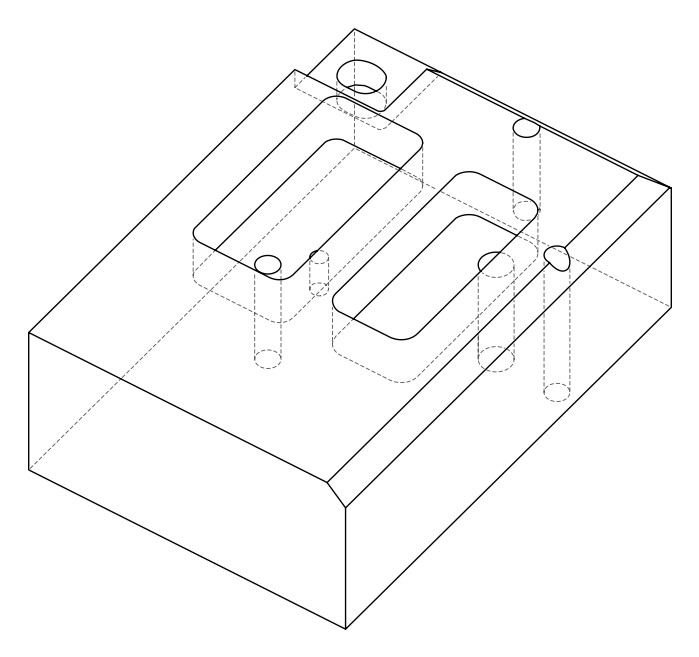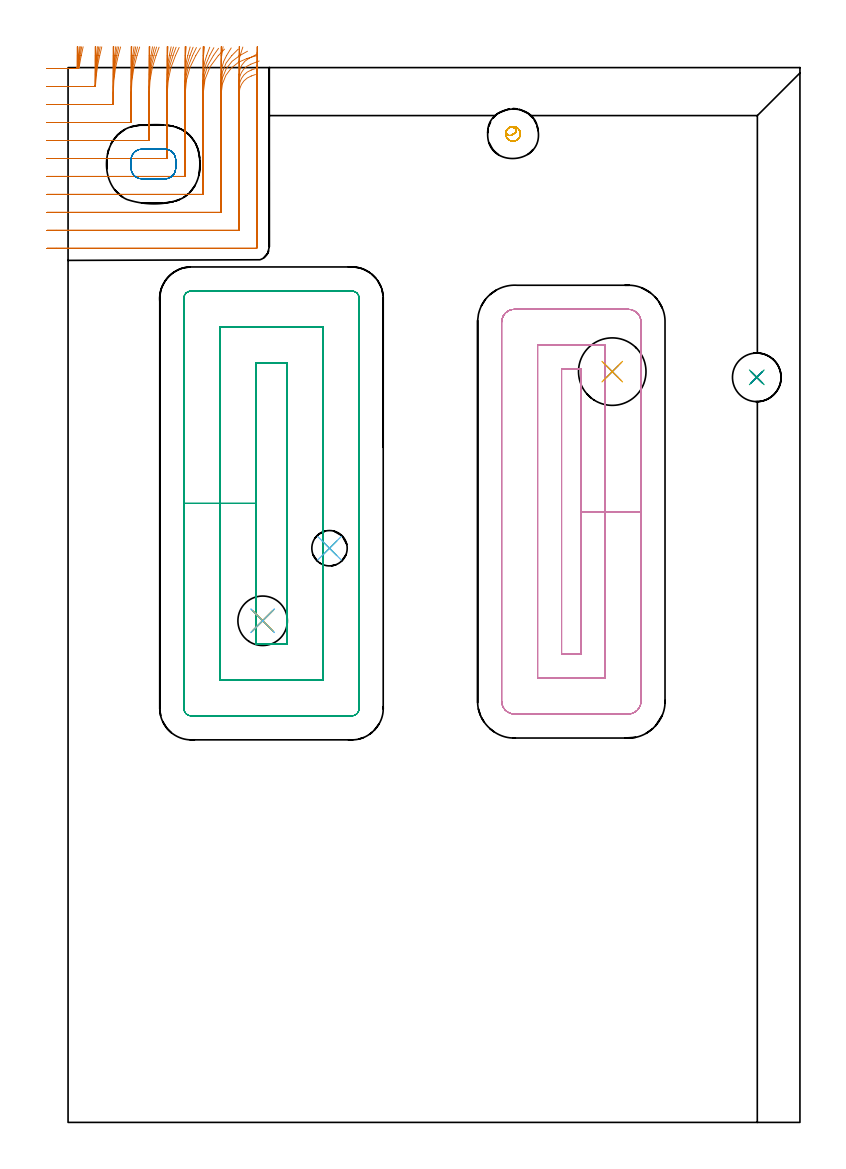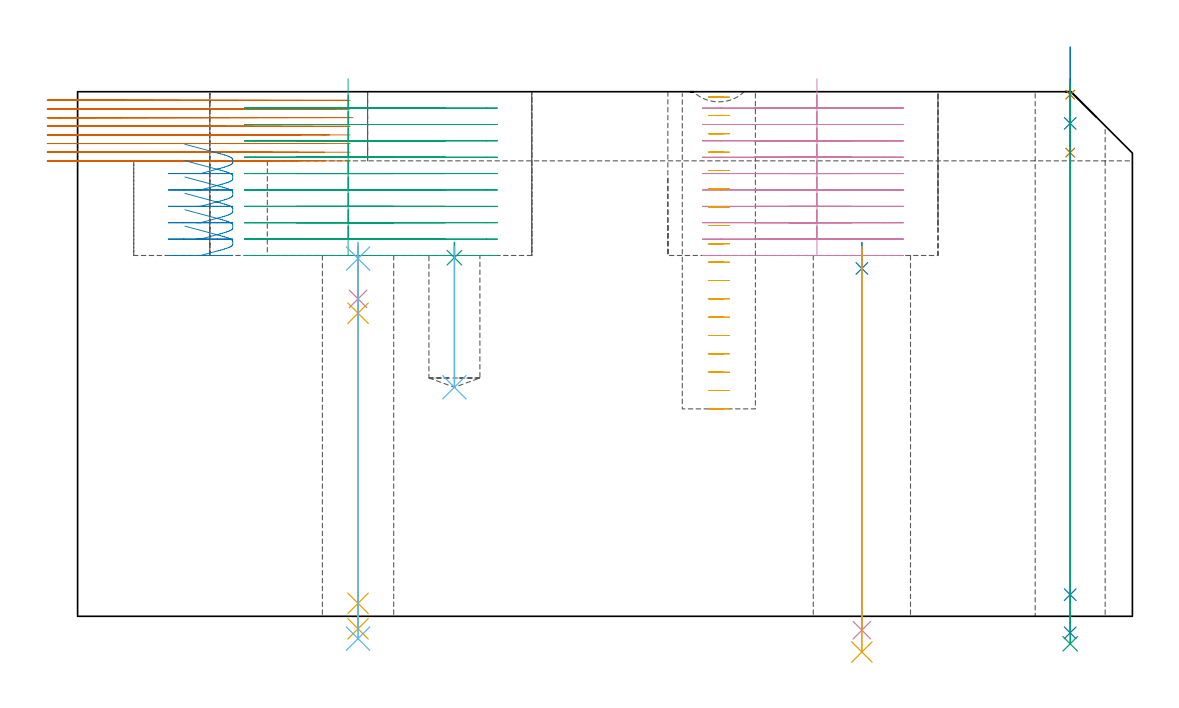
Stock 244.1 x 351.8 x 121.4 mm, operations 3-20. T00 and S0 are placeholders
(PLAN: 20 operations, 13 tool changes, 84.3 min)
(1 AREA_MILL | FG_CHAMFER_SURFACE | UGT0205_001 | 16.42 min | 35462 mm3)
(2 AREA_MILL_1 | FG_CHAMFER_SURFACE_1 | UGT0205_001 | 8.59 min | 22482 mm3)
(3 MILL_CORNER_NOTCH_RECTANGULAR | CORNER_NOTCH_RECTANGULAR | NXT0201_009 | Follow Part, ap 2, ae 75% | 15.39 min | 68029 mm3)
(4 MILL_RECTANGULAR_POCKET | POCKET_RECTANGULAR_STRAIGHT | NXT0201_012 | Follow Part, ap 4, ae 75% | 1.18 min | 14992 mm3)
(5 MILL_RECTANGULAR_POCKET_1 | POCKET_RECTANGULAR_STRAIGHT_1 | NXT0201_012 | Follow Part, ap 4, ae 75% | 19.77 min | 441772 mm3)
(6 MILL_RECTANGULAR_POCKET_2 | POCKET_RECTANGULAR_STRAIGHT_2 | NXT0201_012 | Follow Part, ap 4, ae 75% | 18.02 min | 352753 mm3)
(7 MILL_BLIND_HOLE_FROM_SOLID_MATERIAL | STEP1POCKET | NXT0201_011 | Spiral | 1.81 min | 16478 mm3)
(8 SPOT_DRILL | STEP1HOLE | NXT0321_9005460120000 | 0.04 min | 18 mm3)
(9 SPOT_DRILL_1 | STEP1HOLE_1 | NXT0321_9005460120000 | 0.03 min | 57 mm3)
(10 SPOT_DRILL_2 | STEP1HOLE_2 | NXT0321_9005460120000 | 0.06 min | 209 mm3)
(11 SPOT_DRILL_3 | STEP1POCKET_1 | NXT0321_9005460120000 | 0.04 min | 21 mm3)
(12 DRILL_BLIND_HOLE_INTO_CENTER | STEP1HOLE | NXT0301_038 | 0.06 min | 367 mm3)
(13 GUN_DRILL_THROUGH_HOLE | STEP1HOLE | UGT0307_002 | 0.43 min | 2041 mm3)
(14 SPADE_DRILL_TO_ENLARGE_THROUGH_HOLE | STEP1HOLE | UGT0306_007 | 0.37 min | 15471 mm3)
(15 DRILL_BLIND_HOLE_INTO_CENTER_1 | STEP1HOLE_1 | NXT0301_065 | 0.07 min | 816 mm3)
(16 GUN_DRILL_THROUGH_HOLE_1 | STEP1HOLE_1 | UGT0307_007 | 0.65 min | 8617 mm3)
(17 DRILL_TO_ENLARGE_THROUGH_HOLE | STEP1HOLE_1 | UGT0301_286 | 0.52 min | 15208 mm3)
(18 DRILL_THROUGH_HOLE_INTO_CENTER | STEP1HOLE_2 | NXT0301_065 | 0.36 min | 5604 mm3)
(19 DRILL_TO_ENLARGE_THROUGH_HOLE_1 | STEP1HOLE_2 | UGT0301_054 | 0.38 min | 27392 mm3)
(20 DRILL_BLIND_HOLE_INTO_CENTER_2 | STEP1POCKET_1 | NXT0301_089 | 0.14 min | 3128 mm3)
(TOOL UGT0205_001 | Chamfer Mill 20 x 3 x 45 deg. | D20 FL50 Z2)
(TOOL NXT0201_009 | ENDMILL 8mm [2P460-0800-NA 1630] | D8 FL26 Z6)
(TOOL NXT0201_012 | ENDMILL 16mm [2P460-1600-NA 1630] | D16 FL38 Z6)
(TOOL NXT0201_011 | ENDMILL 12mm [2P460-1200-NA 1630] | D12 FL38 Z6)
(TOOL NXT0321_9005460120000 | NC Spot Drill, 142deg, 12mm, Carbide, Uncoated | D12 PA142 FL30 Z2)
(TOOL NXT0301_038 | Carbide Drill 6.7mm [860.1-0670-034A1-MM 2214] | D6.7 PA140 FL53 Z2)
(TOOL UGT0307_002 | Gun Drill 6 mm | D6 PA130 FL24 Z1)
(TOOL UGT0306_007 | Spade Drill 16.5mm | D16.5 PA132 FL10 Z2)
(TOOL NXT0301_065 | Carbide Drill 9.4mm [860.1-0940-075A1-MM 2214] | D9.4 PA140 FL98 Z2)
(TOOL UGT0307_007 | Gun Drill 10 mm | D10 PA130 FL24 Z1)
(TOOL UGT0301_286 | Twist Drill 16.2 mm | D16.2 PA118 FL125 Z2)
(TOOL UGT0301_054 | Twist Drill 22.5 mm | D22.5 PA118 FL155 Z2)
(TOOL NXT0301_089 | Carbide Drill 11.8mm [860.1-1180-035A1-MM 2214] | D11.8 PA140 FL55 Z2)
(OP 3 MILL_CORNER_NOTCH_RECTANGULAR)
G17 G21 G94 G90
T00 M6
G54
G17 G0 G90 X-7. Y351.5 S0 M3
G43 Z131.4 H1
Z119.4
G94 G1 X-4. F250.
X3.314 F500.
G3 X3.705 Y351.839 R0.4
G2 X4.408 Y355.8 R60.
G1 X5.032 Y358.735 F250.
G0 Z131.4
X-7. Y345.5
Z119.4
G1 X-4.
X8.764 F500.
G3 X9.16 Y345.877 R0.4
G2 X10.558 Y355.8 R54.
G1 X11.25 Y358.719 F250.
G0 Z131.4
X-7. Y339.5
Z119.4
G1 X-4.
X14.704 F500.
G3 X15.1 Y339.896 R0.4
G1 Y343.338
G2 X16.746 Y355.8 R48.
G1 X17.525 Y358.697 F250.
G0 Z131.4
X-7. Y333.5
Z119.4
G1 X-4.
X20.704 F500.
G3 X21.1 Y333.896 R0.4
G1 Y343.338
G2 X22.991 Y355.8 R42.
G1 X23.882 Y358.665 F250.
G0 Z131.4
X-7. Y327.5
Z119.4
G1 X-4.
X26.703 F500.
G3 X27.1 Y327.897 R0.4
G1 Y343.338
G2 X29.326 Y355.8 R36.
G1 X30.364 Y358.615 F250.
G0 Z131.4
X-7. Y321.5
Z119.4
G1 X-4.
X32.703 F500.
G3 X33.1 Y321.897 R0.4
G1 Y343.338
G2 X35.811 Y355.8 R30.
G1 X37.057 Y358.529 F250.
G0 Z131.4
X-7. Y315.5
Z119.4
G1 X-4.
X38.703 F500.
G3 X39.1 Y315.897 R0.4
G1 Y343.338
G2 X42.589 Y355.8 R24.
G1 X44.147 Y358.364 F250.
G0 Z131.4
X-7. Y309.5
Z119.4
G1 X-4.
X44.703 F500.
G3 X45.1 Y309.897 R0.4
G1 Y343.338
G2 X50.112 Y355.8 R18.
G1 X52.189 Y357.965 F250.
G0 Z131.4
X-7. Y303.5
Z119.4
G1 X-4.
X50.703 F500.
G3 X51.1 Y303.897 R0.4
G1 Y343.338
G2 X59.694 Y354.844 R12.
G1 X62.571 Y355.696 F250.
G0 Z131.4
X-7. Y297.5
Z119.4
G1 X-4.
X56.703 F500.
G3 X57.1 Y297.897 R0.4
G1 Y343.338
G2 X61.101 Y348.995 R6.
G1 X62.515 Y349.495 F250.
G0 Z131.4
X-7. Y291.5
Z119.4
G1 X-4.
X62.6 F500.
G3 X63.1 Y292. R0.5
G1 Y343.338
Y346.338 F250.
G0 Z131.4
X-7. Y351.5
Z117.4
G1 X-4.
X3.063 F500.
G3 X3.456 Y351.852 R0.4
G2 X4.021 Y355.8 R60.
G1 X4.545 Y358.754 F250.
G0 Z131.4
X-7. Y345.5
Z117.4
G1 X-4.
X8.707 F500.
G3 X9.103 Y345.892 R0.4
G2 X10.125 Y355.8 R54.
G1 X10.707 Y358.743 F250.
G0 Z131.4
X-7. Y339.5
Z117.4
G1 X-4.
X14.704 F500.
G3 X15.1 Y339.896 R0.4
G1 Y345.327
G2 X16.257 Y355.8 R48.
G1 X16.911 Y358.728 F250.
G0 Z131.4
X-7. Y333.5
Z117.4
G1 X-4.
X20.704 F500.
G3 X21.1 Y333.896 R0.4
G1 Y345.327
G2 X22.427 Y355.8 R42.
G1 X23.175 Y358.705 F250.
G0 Z131.4
X-7. Y327.5
Z117.4
G1 X-4.
X26.703 F500.
G3 X27.1 Y327.897 R0.4
G1 Y345.327
G2 X28.657 Y355.8 R36.
G1 X29.53 Y358.67 F250.
G0 Z131.4
X-7. Y321.5
Z117.4
G1 X-4.
X32.703 F500.
G3 X33.1 Y321.897 R0.4
G1 Y345.327
G2 X34.987 Y355.8 R30.
G1 X36.035 Y358.611 F250.
G0 Z131.4
X-7. Y315.5
Z117.4
G1 X-4.
X38.703 F500.
G3 X39.1 Y315.897 R0.4
G1 Y345.327
G2 X41.506 Y355.8 R24.
G1 X42.815 Y358.499 F250.
G0 Z131.4
X-7. Y309.5
Z117.4
G1 X-4.
X44.703 F500.
G3 X45.1 Y309.897 R0.4
G1 Y345.327
G2 X48.461 Y355.8 R18.
G1 X50.206 Y358.24 F250.
G0 Z131.4
X-7. Y303.5
Z117.4
G1 X-4.
X50.703 F500.
G3 X51.1 Y303.897 R0.4
G1 Y345.327
G2 X57.238 Y355.798 R12.
G1 X59.856 Y357.263 F250.
G0 Z131.4
X-7. Y297.5
Z117.4
G1 X-4.
X56.703 F500.
G3 X57.1 Y297.897 R0.4
G1 Y345.327
G2 X61.1 Y350.984 R6.
G1 X62.515 Y351.484 F250.
G0 Z131.4
X-7. Y291.5
Z117.4
G1 X-4.
X62.6 F500.
G3 X63.1 Y292. R0.5
G1 Y345.327
Y348.327 F250.
G0 Z131.4
X-7. Y351.5
Z115.4
G1 X-4.
X2.878 F500.
G3 X3.272 Y351.865 R0.4
G2 X3.701 Y355.8 R60.
G1 X4.125 Y358.77 F250.
G0 Z131.4
X-7. Y345.5
Z115.4
G1 X-4.
X8.704 F500.
G3 X9.1 Y345.896 R0.4
G1 Y347.327
G2 X9.769 Y355.8 R54.
G1 X10.24 Y358.763 F250.
G0 Z131.4
X-7. Y339.5
Z115.4
G1 X-4.
X14.704 F500.
G3 X15.1 Y339.896 R0.4
G1 Y347.327
G2 X15.854 Y355.8 R48.
G1 X16.383 Y358.753 F250.
G0 Z131.4
X-7. Y333.5
Z115.4
G1 X-4.
X20.704 F500.
G3 X21.1 Y333.896 R0.4
G1 Y347.327
G2 X21.964 Y355.8 R42.
G1 X22.569 Y358.738 F250.
G0 Z131.4
X-7. Y327.5
Z115.4
G1 X-4.
X26.703 F500.
G3 X27.1 Y327.897 R0.4
G1 Y347.327
G2 X28.111 Y355.8 R36.
G1 X28.817 Y358.716 F250.
G0 Z131.4
X-7. Y321.5
Z115.4
G1 X-4.
X32.703 F500.
G3 X33.1 Y321.897 R0.4
G1 Y347.327
G2 X34.321 Y355.8 R30.
G1 X35.169 Y358.678 F250.
G0 Z131.4
X-7. Y315.5
Z115.4
G1 X-4.
X38.703 F500.
G3 X39.1 Y315.897 R0.4
G1 Y347.327
G2 X40.645 Y355.8 R24.
G1 X41.705 Y358.607 F250.
G0 Z131.4
X-7. Y309.5
Z115.4
G1 X-4.
X44.703 F500.
G3 X45.1 Y309.897 R0.4
G1 Y347.327
G2 X47.219 Y355.8 R18.
G1 X48.631 Y358.447 F250.
G0 Z131.4
X-7. Y303.5
Z115.4
G1 X-4.
X50.703 F500.
G3 X51.1 Y303.897 R0.4
G1 Y347.327
G2 X54.603 Y355.8 R12.
G1 X56.721 Y357.924 F250.
G0 Z131.4
X-7. Y297.5
Z115.4
G1 X-4.
X56.703 F500.
G3 X57.1 Y297.897 R0.4
G1 Y347.327
G2 X60.939 Y352.924 R6.
G1 X63.737 Y354.005 F250.
G0 Z131.4
X-7. Y291.5
Z115.4
G1 X-4.
X62.6 F500.
G3 X63.1 Y292. R0.5
G1 Y347.327
Y350.327 F250.
G0 Z131.4
X-7. Y351.5
Z113.4
G1 X-4.
X2.75 F500.
G3 X3.145 Y351.88 R0.4
G2 X3.427 Y355.8 R60.
G1 X3.739 Y358.784 F250.
G0 Z131.4
X-7. Y345.5
Z113.4
G1 X-4.
X8.704 F500.
G3 X9.1 Y345.896 R0.4
G1 Y349.549
G2 X9.463 Y355.8 R54.
G1 X9.81 Y358.78 F250.
G0 Z131.4
X-7. Y339.5
Z113.4
G1 X-4.
X14.704 F500.
G3 X15.1 Y339.896 R0.4
G1 Y349.549
G2 X15.509 Y355.8 R48.
G1 X15.9 Y358.774 F250.
G0 Z131.4
X-7. Y333.5
Z113.4
G1 X-4.
X20.704 F500.
G3 X21.1 Y333.896 R0.4
G1 Y349.549
G2 X21.568 Y355.8 R42.
G1 X22.014 Y358.767 F250.
G0 Z131.4
X-7. Y327.5
Z113.4
G1 X-4.
X26.703 F500.
G3 X27.1 Y327.897 R0.4
G1 Y349.549
G2 X27.647 Y355.8 R36.
G1 X28.168 Y358.754 F250.
G0 Z131.4
X-7. Y321.5
Z113.4
G1 X-4.
X32.703 F500.
G3 X33.1 Y321.897 R0.4
G1 Y349.549
G2 X33.759 Y355.8 R30.
G1 X34.384 Y358.734 F250.
G0 Z131.4
X-7. Y315.5
Z113.4
G1 X-4.
X38.703 F500.
G3 X39.1 Y315.897 R0.4
G1 Y349.549
G2 X39.928 Y355.8 R24.
G1 X40.71 Y358.696 F250.
G0 Z131.4
X-7. Y309.5
Z113.4
G1 X-4.
X44.703 F500.
G3 X45.1 Y309.897 R0.4
G1 Y349.549
G2 X46.22 Y355.8 R18.
G1 X47.262 Y358.613 F250.
G0 Z131.4
X-7. Y303.5
Z113.4
G1 X-4.
X50.703 F500.
G3 X51.1 Y303.897 R0.4
G1 Y349.549
G2 X52.857 Y355.8 R12.
G1 X54.42 Y358.361 F250.
G0 Z131.4
X-7. Y297.5
Z113.4
G1 X-4.
X56.703 F500.
G3 X57.1 Y297.897 R0.4
G1 Y349.549
G2 X60.298 Y354.854 R6.
G1 X62.951 Y356.255 F250.
G0 Z131.4
X-7. Y291.5
Z113.4
G1 X-4.
X62.6 F500.
G3 X63.1 Y292. R0.5
G1 Y349.549
Y352.549 F250.
G0 Z131.4
X-7. Y351.5
Z111.4
G1 X-4.
X2.704 F500.
G3 X3.1 Y351.896 R0.4
G1 Y353.975
G2 X3.128 Y355.8 R60.
G1 X3.219 Y358.799 F250.
G0 Z131.4
X-7. Y345.5
Z111.4
G1 X-4.
X8.704 F500.
G3 X9.1 Y345.896 R0.4
G1 Y353.975
G2 X9.131 Y355.8 R54.
G1 X9.232 Y358.798 F250.
G0 Z131.4
X-7. Y339.5
Z111.4
G1 X-4.
X14.704 F500.
G3 X15.1 Y339.896 R0.4
G1 Y353.975
G2 X15.135 Y355.8 R48.
G1 X15.249 Y358.798 F250.
G0 Z131.4
X-7. Y333.5
Z111.4
G1 X-4.
X20.704 F500.
G3 X21.1 Y333.896 R0.4
G1 Y353.975
G2 X21.14 Y355.8 R42.
G1 X21.27 Y358.797 F250.
G0 Z131.4
X-7. Y327.5
Z111.4
G1 X-4.
X26.703 F500.
G3 X27.1 Y327.897 R0.4
G1 Y353.975
G2 X27.146 Y355.8 R36.
G1 X27.298 Y358.796 F250.
G0 Z131.4
X-7. Y321.5
Z111.4
G1 X-4.
X32.703 F500.
G3 X33.1 Y321.897 R0.4
G1 Y353.975
G2 X33.156 Y355.8 R30.
G1 X33.338 Y358.794 F250.
G0 Z131.4
X-7. Y315.5
Z111.4
G1 X-4.
X38.703 F500.
G3 X39.1 Y315.897 R0.4
G1 Y353.975
G2 X39.169 Y355.8 R24.
G1 X39.398 Y358.791 F250.
G0 Z131.4
X-7. Y309.5
Z111.4
G1 X-4.
X44.703 F500.
G3 X45.1 Y309.897 R0.4
G1 Y353.975
G2 X45.193 Y355.8 R18.
G1 X45.497 Y358.785 F250.
G0 Z131.4
X-7. Y303.5
Z111.4
G1 X-4.
X50.703 F500.
G3 X51.1 Y303.897 R0.4
G1 Y353.975
G2 X51.24 Y355.8 R12.
G1 X51.696 Y358.765 F250.
G0 Z131.4
X-7. Y297.5
Z111.4
G1 X-4.
X56.703 F500.
G3 X57.1 Y297.897 R0.4
G1 Y353.975
G2 X57.384 Y355.8 R6.
G1 X58.297 Y358.658 F250.
G0 Z131.4
X-7. Y291.5
Z111.4
G1 X-4.
X62.6 F500.
G3 X63.1 Y292. R0.5
G1 Y353.975
Y356.975 F250.
G0 Z131.4
X-7. Y351.5
Z109.4
G1 X-4.
X2.704 F500.
G3 X3.1 Y351.896 R0.4
G1 Y355.586
Y355.8
X3.111 Y358.8 F250.
G0 Z131.4
X-7. Y345.5
Z109.4
G1 X-4.
X8.704 F500.
G3 X9.1 Y345.896 R0.4
G1 Y355.586
Y355.8
X9.112 Y358.8 F250.
G0 Z131.4
X-7. Y339.5
Z109.4
G1 X-4.
X14.704 F500.
G3 X15.1 Y339.896 R0.4
G1 Y355.586
Y355.8
X15.114 Y358.8 F250.
G0 Z131.4
X-7. Y333.5
Z109.4
G1 X-4.
X20.704 F500.
G3 X21.1 Y333.896 R0.4
G1 Y355.586
X21.101 Y355.8
X21.116 Y358.8 F250.
G0 Z131.4
X-7. Y327.5
Z109.4
G1 X-4.
X26.703 F500.
G3 X27.1 Y327.897 R0.4
G1 Y355.586
X27.101 Y355.8
X27.118 Y358.8 F250.
G0 Z131.4
X-7. Y321.5
Z109.4
G1 X-4.
X32.703 F500.
G3 X33.1 Y321.897 R0.4
G1 Y355.586
X33.101 Y355.8
X33.122 Y358.8 F250.
G0 Z131.4
X-7. Y315.5
Z109.4
G1 X-4.
X38.703 F500.
G3 X39.1 Y315.897 R0.4
G1 Y355.586
X39.101 Y355.8
X39.128 Y358.8 F250.
G0 Z131.4
X-7. Y309.5
Z109.4
G1 X-4.
X44.703 F500.
G3 X45.1 Y309.897 R0.4
G1 Y355.586
G2 X45.101 Y355.8 R18.
G1 X45.137 Y358.8 F250.
G0 Z131.4
X-7. Y303.5
Z109.4
G1 X-4.
X50.703 F500.
G3 X51.1 Y303.897 R0.4
G1 Y355.586
G2 X51.102 Y355.8 R12.
G1 X51.155 Y358.8 F250.
G0 Z131.4
X-7. Y297.5
Z109.4
G1 X-4.
X56.703 F500.
G3 X57.1 Y297.897 R0.4
G1 Y355.586
G2 X57.104 Y355.8 R6.
G1 X57.211 Y358.798 F250.
G0 Z131.4
X-7. Y291.5
Z109.4
G1 X-4.
X62.6 F500.
G3 X63.1 Y292. R0.5
G1 Y355.586
Y358.586 F250.
G0 Z131.4
X-7. Y351.5
Z107.4
G1 X-4.
X2.704 F500.
G3 X3.1 Y351.896 R0.4
G1 Y355.8
Y358.8 F250.
G0 Z131.4
X-7. Y345.5
Z107.4
G1 X-4.
X8.704 F500.
G3 X9.1 Y345.896 R0.4
G1 Y355.8
Y358.8 F250.
G0 Z131.4
X-7. Y339.5
Z107.4
G1 X-4.
X14.704 F500.
G3 X15.1 Y339.896 R0.4
G1 Y355.8
Y358.8 F250.
G0 Z131.4
X-7. Y333.5
Z107.4
G1 X-4.
X20.704 F500.
G3 X21.1 Y333.896 R0.4
G1 Y355.8
Y358.8 F250.
G0 Z131.4
X-7. Y327.5
Z107.4
G1 X-4.
X26.703 F500.
G3 X27.1 Y327.897 R0.4
G1 Y355.8
Y358.8 F250.
G0 Z131.4
X-7. Y321.5
Z107.4
G1 X-4.
X32.703 F500.
G3 X33.1 Y321.897 R0.4
G1 Y355.8
Y358.8 F250.
G0 Z131.4
X-7. Y315.5
Z107.4
G1 X-4.
X38.703 F500.
G3 X39.1 Y315.897 R0.4
G1 Y355.8
Y358.8 F250.
G0 Z131.4
X-7. Y309.5
Z107.4
G1 X-4.
X44.703 F500.
G3 X45.1 Y309.897 R0.4
G1 Y355.8
Y358.8 F250.
G0 Z131.4
X-7. Y303.5
Z107.4
G1 X-4.
X50.703 F500.
G3 X51.1 Y303.897 R0.4
G1 Y355.8
Y358.8 F250.
G0 Z131.4
X-7. Y297.5
Z107.4
G1 X-4.
X56.703 F500.
G3 X57.1 Y297.897 R0.4
G1 Y355.8
Y358.8 F250.
G0 Z131.4
X-7. Y291.5
Z107.4
G1 X-4.
X62.6 F500.
G3 X63.1 Y292. R0.5
G1 Y355.8
Y358.8 F250.
G0 Z131.4
X-7. Y351.5
Z105.4
G1 X-4.
X2.704 F500.
G3 X3.1 Y351.896 R0.4
G1 Y355.8
Y358.8 F250.
G0 Z131.4
X-7. Y345.5
Z105.4
G1 X-4.
X8.704 F500.
G3 X9.1 Y345.896 R0.4
G1 Y355.8
Y358.8 F250.
G0 Z131.4
X-7. Y339.5
Z105.4
G1 X-4.
X14.704 F500.
G3 X15.1 Y339.896 R0.4
G1 Y355.8
Y358.8 F250.
G0 Z131.4
X-7. Y333.5
Z105.4
G1 X-4.
X20.704 F500.
G3 X21.1 Y333.896 R0.4
G1 Y355.8
Y358.8 F250.
G0 Z131.4
X-7. Y327.5
Z105.4
G1 X-4.
X26.704 F500.
G3 X27.1 Y327.897 R0.4
G1 Y355.8
Y358.8 F250.
G0 Z131.4
X-7. Y321.5
Z105.4
G1 X-4.
X32.703 F500.
G3 X33.1 Y321.897 R0.4
G1 Y355.8
Y358.8 F250.
G0 Z131.4
X-7. Y315.5
Z105.4
G1 X-4.
X38.703 F500.
G3 X39.1 Y315.897 R0.4
G1 Y355.8
Y358.8 F250.
G0 Z131.4
X-7. Y309.5
Z105.4
G1 X-4.
X44.703 F500.
G3 X45.1 Y309.897 R0.4
G1 Y355.8
Y358.8 F250.
G0 Z131.4
X-7. Y303.5
Z105.4
G1 X-4.
X50.703 F500.
G3 X51.1 Y303.897 R0.4
G1 Y355.8
Y358.8 F250.
G0 Z131.4
X-7. Y297.5
Z105.4
G1 X-4.
X56.703 F500.
G3 X57.1 Y297.897 R0.4
G1 Y355.8
Y358.8 F250.
G0 Z131.4
X-7. Y291.5
Z105.4
G1 X-4.
X62.6 F500.
G3 X63.1 Y292. R0.5
G1 Y355.8
Y358.8 F250.
G0 Z131.4
M5
M2
(OP 4 MILL_RECTANGULAR_POCKET)
G17 G21 G94 G90
T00 M6
G54
G17 G0 G90 X24.825 Y314.7 S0 M3
G43 Z131.4 H1
Z109.24
G94 G1 X32.49 Z107.186 F250.
X33.013 Y314.766 Z107.045
X33.522 Y314.908 Z106.903
X34.004 Y315.123 Z106.762
X34.45 Y315.406 Z106.62
X34.849 Y315.751 Z106.479
X35.194 Y316.15 Z106.338
X35.477 Y316.596 Z106.196
X35.692 Y317.078 Z106.055
X35.834 Y317.587 Z105.913
X35.9 Y318.11 Z105.772
Y321.19 Z104.947
X35.834 Y321.713 Z104.805
X35.692 Y322.222 Z104.664
X35.477 Y322.704 Z104.522
X35.194 Y323.15 Z104.381
X34.849 Y323.549 Z104.24
X34.45 Y323.894 Z104.098
X34.004 Y324.177 Z103.957
X33.522 Y324.392 Z103.815
X33.013 Y324.534 Z103.674
X32.49 Y324.6 Z103.532
X28.45 Z102.45
X24.6 F500.
G3 X21. Y321. R3.6
G1 Y318.3
G3 X24.6 Y314.7 R3.6
G1 X32.3
G3 X35.9 Y318.3 R3.6
G1 Y321.
G3 X32.3 Y324.6 R3.6
G1 X28.45
X27.45
G0 X24.825 Y314.7 Z105.45
G1 X32.49 Z103.396 F250.
X33.013 Y314.766 Z103.255
X33.522 Y314.908 Z103.113
X34.004 Y315.123 Z102.972
X34.45 Y315.406 Z102.83
X34.849 Y315.751 Z102.689
X35.194 Y316.15 Z102.548
X35.477 Y316.596 Z102.406
X35.692 Y317.078 Z102.265
X35.834 Y317.587 Z102.123
X35.9 Y318.11 Z101.982
Y321.19 Z101.157
X35.834 Y321.713 Z101.015
X35.692 Y322.222 Z100.874
X35.477 Y322.704 Z100.732
X35.194 Y323.15 Z100.591
X34.849 Y323.549 Z100.45
X34.45 Y323.894 Z100.308
X34.004 Y324.177 Z100.167
X33.522 Y324.392 Z100.025
X33.013 Y324.534 Z99.884
X32.49 Y324.6 Z99.742
X28.45 Z98.66
X24.6 F500.
G3 X21. Y321. R3.6
G1 Y318.3
G3 X24.6 Y314.7 R3.6
G1 X32.3
G3 X35.9 Y318.3 R3.6
G1 Y321.
G3 X32.3 Y324.6 R3.6
G1 X28.45
X27.45
G0 X24.825 Y314.7 Z101.66
G1 X32.49 Z99.606 F250.
X33.013 Y314.766 Z99.465
X33.522 Y314.908 Z99.323
X34.004 Y315.123 Z99.182
X34.45 Y315.406 Z99.04
X34.849 Y315.751 Z98.899
X35.194 Y316.15 Z98.758
X35.477 Y316.596 Z98.616
X35.692 Y317.078 Z98.475
X35.834 Y317.587 Z98.333
X35.9 Y318.11 Z98.192
Y321.19 Z97.367
X35.834 Y321.713 Z97.225
X35.692 Y322.222 Z97.084
X35.477 Y322.704 Z96.942
X35.194 Y323.15 Z96.801
X34.849 Y323.549 Z96.66
X34.45 Y323.894 Z96.518
X34.004 Y324.177 Z96.377
X33.522 Y324.392 Z96.235
X33.013 Y324.534 Z96.094
X32.49 Y324.6 Z95.952
X28.45 Z94.87
X24.6 F500.
G3 X21. Y321. R3.6
G1 Y318.3
G3 X24.6 Y314.7 R3.6
G1 X32.3
G3 X35.9 Y318.3 R3.6
G1 Y321.
G3 X32.3 Y324.6 R3.6
G1 X28.45
X27.45
G0 X24.825 Y314.7 Z97.87
G1 X32.49 Z95.816 F250.
X33.013 Y314.766 Z95.675
X33.522 Y314.908 Z95.533
X34.004 Y315.123 Z95.392
X34.45 Y315.406 Z95.25
X34.849 Y315.751 Z95.109
X35.194 Y316.15 Z94.968
X35.477 Y316.596 Z94.826
X35.692 Y317.078 Z94.685
X35.834 Y317.587 Z94.543
X35.9 Y318.11 Z94.402
Y321.19 Z93.577
X35.834 Y321.713 Z93.435
X35.692 Y322.222 Z93.294
X35.477 Y322.704 Z93.152
X35.194 Y323.15 Z93.011
X34.849 Y323.549 Z92.87
X34.45 Y323.894 Z92.728
X34.004 Y324.177 Z92.587
X33.522 Y324.392 Z92.445
X33.013 Y324.534 Z92.304
X32.49 Y324.6 Z92.162
X28.45 Z91.08
X24.6 F500.
G3 X21. Y321. R3.6
G1 Y318.3
G3 X24.6 Y314.7 R3.6
G1 X32.3
G3 X35.9 Y318.3 R3.6
G1 Y321.
G3 X32.3 Y324.6 R3.6
G1 X28.45
X27.45
G0 X24.825 Y314.7 Z94.08
G1 X32.49 Z92.026 F250.
X33.013 Y314.766 Z91.885
X33.522 Y314.908 Z91.743
X34.004 Y315.123 Z91.602
X34.45 Y315.406 Z91.46
X34.849 Y315.751 Z91.319
X35.194 Y316.15 Z91.178
X35.477 Y316.596 Z91.036
X35.692 Y317.078 Z90.895
X35.834 Y317.587 Z90.753
X35.9 Y318.11 Z90.612
Y321.19 Z89.787
X35.834 Y321.713 Z89.645
X35.692 Y322.222 Z89.504
X35.477 Y322.704 Z89.362
X35.194 Y323.15 Z89.221
X34.849 Y323.549 Z89.08
X34.45 Y323.894 Z88.938
X34.004 Y324.177 Z88.797
X33.522 Y324.392 Z88.655
X33.013 Y324.534 Z88.514
X32.49 Y324.6 Z88.372
X28.45 Z87.29
X24.6 F500.
G3 X21. Y321. R3.6
G1 Y318.3
G3 X24.6 Y314.7 R3.6
G1 X32.3
G3 X35.9 Y318.3 R3.6
G1 Y321.
G3 X32.3 Y324.6 R3.6
G1 X28.45
X27.45
G0 X24.825 Y314.7 Z90.29
G1 X32.49 Z88.236 F250.
X33.013 Y314.766 Z88.095
X33.522 Y314.908 Z87.953
X34.004 Y315.123 Z87.812
X34.45 Y315.406 Z87.671
X34.849 Y315.751 Z87.529
X35.194 Y316.15 Z87.388
X35.477 Y316.596 Z87.246
X35.692 Y317.078 Z87.105
X35.834 Y317.587 Z86.963
X35.9 Y318.11 Z86.822
Y321.19 Z85.997
X35.834 Y321.713 Z85.855
X35.692 Y322.222 Z85.714
X35.477 Y322.704 Z85.572
X35.194 Y323.15 Z85.431
X34.849 Y323.549 Z85.29
X34.45 Y323.894 Z85.148
X34.004 Y324.177 Z85.007
X33.522 Y324.392 Z84.865
X33.013 Y324.534 Z84.724
X32.49 Y324.6 Z84.582
X28.45 Z83.5
X24.6 F500.
G3 X21. Y321. R3.6
G1 Y318.3
G3 X24.6 Y314.7 R3.6
G1 X32.3
G3 X35.9 Y318.3 R3.6
G1 Y321.
G3 X32.3 Y324.6 R3.6
G1 X28.45
X27.45
G0 Z131.4
M5
M2
(OP 5 MILL_RECTANGULAR_POCKET_1)
G17 G21 G94 G90
T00 M6
G54
G17 G0 G90 X62.6 Y231.791 S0 M3
G43 Z131.4 H1
Z124.4
G94 G1 Y206.45 Z117.61 F250.
Y159.6 F500.
X73.1
Y253.3
X62.6
Y206.45
X50.6
Y147.6
X85.1
Y265.3
X50.6
Y206.45
X38.6
Y138.1
G3 X41.1 Y135.6 R2.5
G1 X94.6
G3 X97.1 Y138.1 R2.5
G1 Y274.8
G3 X94.6 Y277.3 R2.5
G1 X41.1
G3 X38.6 Y274.8 R2.5
G1 Y206.45
Y205.45
G0 X62.6 Y231.791 Z120.61
G1 Y206.45 Z113.82 F250.
Y159.6 F500.
X73.1
Y253.3
X62.6
Y206.45
X50.6
Y147.6
X85.1
Y265.3
X50.6
Y206.45
X38.6
Y138.1
G3 X41.1 Y135.6 R2.5
G1 X94.6
G3 X97.1 Y138.1 R2.5
G1 Y274.8
G3 X94.6 Y277.3 R2.5
G1 X41.1
G3 X38.6 Y274.8 R2.5
G1 Y206.45
Y205.45
G0 X62.6 Y231.791 Z116.82
G1 Y206.45 Z110.03 F250.
Y159.6 F500.
X73.1
Y253.3
X62.6
Y206.45
X50.6
Y147.6
X85.1
Y265.3
X50.6
Y206.45
X38.6
Y138.1
G3 X41.1 Y135.6 R2.5
G1 X94.6
G3 X97.1 Y138.1 R2.5
G1 Y274.8
G3 X94.6 Y277.3 R2.5
G1 X41.1
G3 X38.6 Y274.8 R2.5
G1 Y206.45
Y205.45
G0 X62.6 Y231.791 Z113.03
G1 Y206.45 Z106.24 F250.
Y159.6 F500.
X73.1
Y253.3
X62.6
Y206.45
X50.6
Y147.6
X85.1
Y265.3
X50.6
Y206.45
X38.6
Y138.1
G3 X41.1 Y135.6 R2.5
G1 X94.6
G3 X97.1 Y138.1 R2.5
G1 Y274.8
G3 X94.6 Y277.3 R2.5
G1 X41.1
G3 X38.6 Y274.8 R2.5
G1 Y206.45
Y205.45
G0 X62.6 Y231.791 Z109.24
G1 Y206.45 Z102.45 F250.
Y159.6 F500.
X73.1
Y253.3
X62.6
Y206.45
X50.6
Y147.6
X85.1
Y265.3
X50.6
Y206.45
X38.6
Y138.1
G3 X41.1 Y135.6 R2.5
G1 X94.6
G3 X97.1 Y138.1 R2.5
G1 Y274.8
G3 X94.6 Y277.3 R2.5
G1 X41.1
G3 X38.6 Y274.8 R2.5
G1 Y206.45
Y205.45
G0 X62.6 Y231.791 Z105.45
G1 Y206.45 Z98.66 F250.
Y159.6 F500.
X73.1
Y253.3
X62.6
Y206.45
X50.6
Y147.6
X85.1
Y265.3
X50.6
Y206.45
X38.6
Y138.1
G3 X41.1 Y135.6 R2.5
G1 X94.6
G3 X97.1 Y138.1 R2.5
G1 Y274.8
G3 X94.6 Y277.3 R2.5
G1 X41.1
G3 X38.6 Y274.8 R2.5
G1 Y206.45
Y205.45
G0 X62.6 Y231.791 Z101.66
G1 Y206.45 Z94.87 F250.
Y159.6 F500.
X73.1
Y253.3
X62.6
Y206.45
X50.6
Y147.6
X85.1
Y265.3
X50.6
Y206.45
X38.6
Y138.1
G3 X41.1 Y135.6 R2.5
G1 X94.6
G3 X97.1 Y138.1 R2.5
G1 Y274.8
G3 X94.6 Y277.3 R2.5
G1 X41.1
G3 X38.6 Y274.8 R2.5
G1 Y206.45
Y205.45
G0 X62.6 Y231.791 Z97.87
G1 Y206.45 Z91.08 F250.
Y159.6 F500.
X73.1
Y253.3
X62.6
Y206.45
X50.6
Y147.6
X85.1
Y265.3
X50.6
Y206.45
X38.6
Y138.1
G3 X41.1 Y135.6 R2.5
G1 X94.6
G3 X97.1 Y138.1 R2.5
G1 Y274.8
G3 X94.6 Y277.3 R2.5
G1 X41.1
G3 X38.6 Y274.8 R2.5
G1 Y206.45
Y205.45
G0 X62.6 Y231.791 Z94.08
G1 Y206.45 Z87.29 F250.
Y159.6 F500.
X73.1
Y253.3
X62.6
Y206.45
X50.6
Y147.6
X85.1
Y265.3
X50.6
Y206.45
X38.6
Y138.1
G3 X41.1 Y135.6 R2.5
G1 X94.6
G3 X97.1 Y138.1 R2.5
G1 Y274.8
G3 X94.6 Y277.3 R2.5
G1 X41.1
G3 X38.6 Y274.8 R2.5
G1 Y206.45
Y205.45
G0 X62.6 Y231.791 Z90.29
G1 Y206.45 Z83.5 F250.
Y159.6 F500.
X73.1
Y253.3
X62.6
Y206.45
X50.6
Y147.6
X85.1
Y265.3
X50.6
Y206.45
X38.6
Y138.1
G3 X41.1 Y135.6 R2.5
G1 X94.6
G3 X97.1 Y138.1 R2.5
G1 Y274.8
G3 X94.6 Y277.3 R2.5
G1 X41.1
G3 X38.6 Y274.8 R2.5
G1 Y206.45
Y205.45
G0 Z131.4
M5
M2
(OP 6 MILL_RECTANGULAR_POCKET_2)
G17 G21 G94 G90
T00 M6
G54
G17 G0 G90 X171.1 Y178.359 S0 M3
G43 Z131.4 H1
Z124.4
G94 G1 Y203.7 Z117.61 F250.
Y251.2 F500.
X164.6
Y156.2
X171.1
Y203.7
X179.1
Y259.2
X156.6
Y148.2
X179.1
Y203.7
X191.1
Y266.9
G3 X186.8 Y271.2 R4.3
G1 X148.9
G3 X144.6 Y266.9 R4.3
G1 Y140.5
G3 X148.9 Y136.2 R4.3
G1 X186.8
G3 X191.1 Y140.5 R4.3
G1 Y203.7
Y204.7
G0 X171.1 Y178.359 Z120.61
G1 Y203.7 Z113.82 F250.
Y251.2 F500.
X164.6
Y156.2
X171.1
Y203.7
X179.1
Y259.2
X156.6
Y148.2
X179.1
Y203.7
X191.1
Y266.9
G3 X186.8 Y271.2 R4.3
G1 X148.9
G3 X144.6 Y266.9 R4.3
G1 Y140.5
G3 X148.9 Y136.2 R4.3
G1 X186.8
G3 X191.1 Y140.5 R4.3
G1 Y203.7
Y204.7
G0 X171.1 Y178.359 Z116.82
G1 Y203.7 Z110.03 F250.
Y251.2 F500.
X164.6
Y156.2
X171.1
Y203.7
X179.1
Y259.2
X156.6
Y148.2
X179.1
Y203.7
X191.1
Y266.9
G3 X186.8 Y271.2 R4.3
G1 X148.9
G3 X144.6 Y266.9 R4.3
G1 Y140.5
G3 X148.9 Y136.2 R4.3
G1 X186.8
G3 X191.1 Y140.5 R4.3
G1 Y203.7
Y204.7
G0 X171.1 Y178.359 Z113.03
G1 Y203.7 Z106.24 F250.
Y251.2 F500.
X164.6
Y156.2
X171.1
Y203.7
X179.1
Y259.2
X156.6
Y148.2
X179.1
Y203.7
X191.1
Y266.9
G3 X186.8 Y271.2 R4.3
G1 X148.9
G3 X144.6 Y266.9 R4.3
G1 Y140.5
G3 X148.9 Y136.2 R4.3
G1 X186.8
G3 X191.1 Y140.5 R4.3
G1 Y203.7
Y204.7
G0 X171.1 Y178.359 Z109.24
G1 Y203.7 Z102.45 F250.
Y251.2 F500.
X164.6
Y156.2
X171.1
Y203.7
X179.1
Y259.2
X156.6
Y148.2
X179.1
Y203.7
X191.1
Y266.9
G3 X186.8 Y271.2 R4.3
G1 X148.9
G3 X144.6 Y266.9 R4.3
G1 Y140.5
G3 X148.9 Y136.2 R4.3
G1 X186.8
G3 X191.1 Y140.5 R4.3
G1 Y203.7
Y204.7
G0 X171.1 Y178.359 Z105.45
G1 Y203.7 Z98.66 F250.
Y251.2 F500.
X164.6
Y156.2
X171.1
Y203.7
X179.1
Y259.2
X156.6
Y148.2
X179.1
Y203.7
X191.1
Y266.9
G3 X186.8 Y271.2 R4.3
G1 X148.9
G3 X144.6 Y266.9 R4.3
G1 Y140.5
G3 X148.9 Y136.2 R4.3
G1 X186.8
G3 X191.1 Y140.5 R4.3
G1 Y203.7
Y204.7
G0 X171.1 Y178.359 Z101.66
G1 Y203.7 Z94.87 F250.
Y251.2 F500.
X164.6
Y156.2
X171.1
Y203.7
X179.1
Y259.2
X156.6
Y148.2
X179.1
Y203.7
X191.1
Y266.9
G3 X186.8 Y271.2 R4.3
G1 X148.9
G3 X144.6 Y266.9 R4.3
G1 Y140.5
G3 X148.9 Y136.2 R4.3
G1 X186.8
G3 X191.1 Y140.5 R4.3
G1 Y203.7
Y204.7
G0 X171.1 Y178.359 Z97.87
G1 Y203.7 Z91.08 F250.
Y251.2 F500.
X164.6
Y156.2
X171.1
Y203.7
X179.1
Y259.2
X156.6
Y148.2
X179.1
Y203.7
X191.1
Y266.9
G3 X186.8 Y271.2 R4.3
G1 X148.9
G3 X144.6 Y266.9 R4.3
G1 Y140.5
G3 X148.9 Y136.2 R4.3
G1 X186.8
G3 X191.1 Y140.5 R4.3
G1 Y203.7
Y204.7
G0 X171.1 Y178.359 Z94.08
G1 Y203.7 Z87.29 F250.
Y251.2 F500.
X164.6
Y156.2
X171.1
Y203.7
X179.1
Y259.2
X156.6
Y148.2
X179.1
Y203.7
X191.1
Y266.9
G3 X186.8 Y271.2 R4.3
G1 X148.9
G3 X144.6 Y266.9 R4.3
G1 Y140.5
G3 X148.9 Y136.2 R4.3
G1 X186.8
G3 X191.1 Y140.5 R4.3
G1 Y203.7
Y204.7
G0 X171.1 Y178.359 Z90.29
G1 Y203.7 Z83.5 F250.
Y251.2 F500.
X164.6
Y156.2
X171.1
Y203.7
X179.1
Y259.2
X156.6
Y148.2
X179.1
Y203.7
X191.1
Y266.9
G3 X186.8 Y271.2 R4.3
G1 X148.9
G3 X144.6 Y266.9 R4.3
G1 Y140.5
G3 X148.9 Y136.2 R4.3
G1 X186.8
G3 X191.1 Y140.5 R4.3
G1 Y203.7
Y204.7
G0 Z131.4
M5
M2
(OP 7 MILL_BLIND_HOLE_FROM_SOLID_MATERIAL)
G17 G21 G94 G90
T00 M6
G54
G17 G0 G90 X148.4 Y329.7 S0 M3
G43 Z131.4 H1
Z120.156
G94 G3 X148.96 Y331.59 R1.028 F250.
X146.345 Y331.034 R1.89
X147.066 Y327.645 R2.45
X146.345 Y331.034 R-2.45
X146.705 Y329.34 R1.225
X148.4 Y329.7 R1.225
G0 Z115.911
G3 X148.96 Y331.59 R1.028
X146.345 Y331.034 R1.89
X147.066 Y327.645 R2.45
X146.345 Y331.034 R-2.45
X146.705 Y329.34 R1.225
X148.4 Y329.7 R1.225
G0 Z111.667
G3 X148.96 Y331.59 R1.028
X146.345 Y331.034 R1.89
X147.066 Y327.645 R2.45
X146.345 Y331.034 R-2.45
X146.705 Y329.34 R1.225
X148.4 Y329.7 R1.225
G0 Z107.422
G3 X148.96 Y331.59 R1.028
X146.345 Y331.034 R1.89
X147.066 Y327.645 R2.45
X146.345 Y331.034 R-2.45
X146.705 Y329.34 R1.225
X148.4 Y329.7 R1.225
G0 Z103.178
G3 X148.96 Y331.59 R1.028
X146.345 Y331.034 R1.89
X147.066 Y327.645 R2.45
X146.345 Y331.034 R-2.45
X146.705 Y329.34 R1.225
X148.4 Y329.7 R1.225
G0 Z98.933
G3 X148.96 Y331.59 R1.028
X146.345 Y331.034 R1.89
X147.066 Y327.645 R2.45
X146.345 Y331.034 R-2.45
X146.705 Y329.34 R1.225
X148.4 Y329.7 R1.225
G0 Z94.689
G3 X148.96 Y331.59 R1.028
X146.345 Y331.034 R1.89
X147.066 Y327.645 R2.45
X146.345 Y331.034 R-2.45
X146.705 Y329.34 R1.225
X148.4 Y329.7 R1.225
G0 Z90.444
G3 X148.96 Y331.59 R1.028
X146.345 Y331.034 R1.89
X147.066 Y327.645 R2.45
X146.345 Y331.034 R-2.45
X146.705 Y329.34 R1.225
X148.4 Y329.7 R1.225
G0 Z86.2
G3 X148.96 Y331.59 R1.028
X146.345 Y331.034 R1.89
X147.066 Y327.645 R2.45
X146.345 Y331.034 R-2.45
X146.705 Y329.34 R1.225
X148.4 Y329.7 R1.225
G0 Z81.956
G3 X148.96 Y331.59 R1.028
X146.345 Y331.034 R1.89
X147.066 Y327.645 R2.45
X146.345 Y331.034 R-2.45
X146.705 Y329.34 R1.225
X148.4 Y329.7 R1.225
G0 Z77.711
G3 X148.96 Y331.59 R1.028
X146.345 Y331.034 R1.89
X147.066 Y327.645 R2.45
X146.345 Y331.034 R-2.45
X146.705 Y329.34 R1.225
X148.4 Y329.7 R1.225
G0 Z73.467
G3 X148.96 Y331.59 R1.028
X146.345 Y331.034 R1.89
X147.066 Y327.645 R2.45
X146.345 Y331.034 R-2.45
X146.705 Y329.34 R1.225
X148.4 Y329.7 R1.225
G0 Z69.222
G3 X148.96 Y331.59 R1.028
X146.345 Y331.034 R1.89
X147.066 Y327.645 R2.45
X146.345 Y331.034 R-2.45
X146.705 Y329.34 R1.225
X148.4 Y329.7 R1.225
G0 Z64.978
G3 X148.96 Y331.59 R1.028
X146.345 Y331.034 R1.89
X147.066 Y327.645 R2.45
X146.345 Y331.034 R-2.45
X146.705 Y329.34 R1.225
X148.4 Y329.7 R1.225
G0 Z60.733
G3 X148.96 Y331.59 R1.028
X146.345 Y331.034 R1.89
X147.066 Y327.645 R2.45
X146.345 Y331.034 R-2.45
X146.705 Y329.34 R1.225
X148.4 Y329.7 R1.225
G0 Z56.489
G3 X148.96 Y331.59 R1.028
X146.345 Y331.034 R1.89
X147.066 Y327.645 R2.45
X146.345 Y331.034 R-2.45
X146.705 Y329.34 R1.225
X148.4 Y329.7 R1.225
G0 Z52.244
G3 X148.96 Y331.59 R1.028
X146.345 Y331.034 R1.89
X147.066 Y327.645 R2.45
X146.345 Y331.034 R-2.45
X146.705 Y329.34 R1.225
X148.4 Y329.7 R1.225
G0 Z48.
G3 X148.96 Y331.59 R1.028
X146.345 Y331.034 R1.89
X147.066 Y327.645 R2.45
X146.345 Y331.034 R-2.45
X146.705 Y329.34 R1.225
X148.4 Y329.7 R1.225
G0 Z131.4
M5
M2
(OP 8 SPOT_DRILL)
G17 G21 G94 G90
T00 M6
G54
G17 G0 G90 X64.9 Y167.3 S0 M3
G43 Z131.4 H0
G94 G81 G98 Z82.79 F250. R86.5
G80
M5
M2
(OP 9 SPOT_DRILL_1)
G17 G21 G94 G90
T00 M6
G54
G17 G0 G90 X229.7 Y248.5 S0 M3
G43 Z131.4 H0
G94 G81 G98 Z120.703 F250. R124.4
G80
M5
M2
(OP 10 SPOT_DRILL_2)
G17 G21 G94 G90
T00 M6
G54
G17 G0 G90 X181.5 Y250.4 S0 M3
G43 Z131.4 H0
G94 G81 G98 Z80.5 F250. R86.5
G80
M5
M2
(OP 11 SPOT_DRILL_3)
G17 G21 G94 G90
T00 M6
G54
G17 G0 G90 X87.2 Y191.5 S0 M3
G43 Z131.4 H0
G94 G81 G98 Z82.992 F250. R86.5
G80
M5
M2
(OP 12 DRILL_BLIND_HOLE_INTO_CENTER)
G17 G21 G94 G90
T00 M6
G54
G17 G0 G90 X64.9 Y167.3 S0 M3
G43 Z131.4 H1
G94 G81 G98 Z73.45 F250. R85.5
G80
M5
M2
(OP 13 GUN_DRILL_THROUGH_HOLE)
G17 G21 G94 G90
T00 M6
G54
G17 G0 G90 X64.9 Y167.3 M8
G43 Z131.4 H0
Z83.204
S716 M3
G94 G1 Z70.143 F125. M26
G4 X.084
Z3. F250.
G4 X.084
Z-2.899 F125.
G4 X.084
M5
M9
G0 Z83.204
Z131.4
M2
(OP 14 SPADE_DRILL_TO_ENLARGE_THROUGH_HOLE)
G17 G21 G94 G90
T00 M6
G54
G17 G0 G90 X64.9 Y167.3 S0 M3
G43 Z131.4 H0
G94 G73 G98 Z-5.173 F250. Q14.779 R85.5
G80
M5
M2
(OP 15 DRILL_BLIND_HOLE_INTO_CENTER_1)
G17 G21 G94 G90
T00 M6
G54
G17 G0 G90 X229.7 Y248.5 S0 M3
G43 Z131.4 H1
G94 G81 G98 Z107.3 F250. R123.4
G80
M5
M2
(OP 16 GUN_DRILL_THROUGH_HOLE_1)
G17 G21 G94 G90
T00 M6
G54
G17 G0 G90 X229.7 Y248.5 M8
G43 Z131.728 H0
S716 M3
G94 G1 Z114.068 F125. M26
G4 X.084
Z5. F250.
G4 X.084
Z-3.832 F125.
G4 X.084
M5
M9
G0 Z131.728
M2
(OP 17 DRILL_TO_ENLARGE_THROUGH_HOLE)
G17 G21 G94 G90
T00 M6
G54
G17 G0 G90 X229.7 Y248.5 S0 M3
G43 Z131.4 H0
G94 G73 G98 Z-6.367 F250. Q15.971 R123.4
G80
M5
M2
(OP 18 DRILL_THROUGH_HOLE_INTO_CENTER)
G17 G21 G94 G90
T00 M6
G54
G17 G0 G90 X181.5 Y250.4 S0 M3
G43 Z131.4 H1
G94 G73 G98 Z-3.211 F250. Q8.671 R85.5
G80
M5
M2
(OP 19 DRILL_TO_ENLARGE_THROUGH_HOLE_1)
G17 G21 G94 G90
T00 M6
G54
G17 G0 G90 X181.5 Y250.4 S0 M3
G43 Z131.4 H0
G94 G73 G98 Z-8.26 F250. Q18.352 R85.5
G80
M5
M2
(OP 20 DRILL_BLIND_HOLE_INTO_CENTER_2)
G17 G21 G94 G90
T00 M6
G54
G17 G0 G90 X87.2 Y191.5 S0 M3
G43 Z131.4 H1
G94 G81 G98 Z53. F250. R85.5
G80
M5
M2
